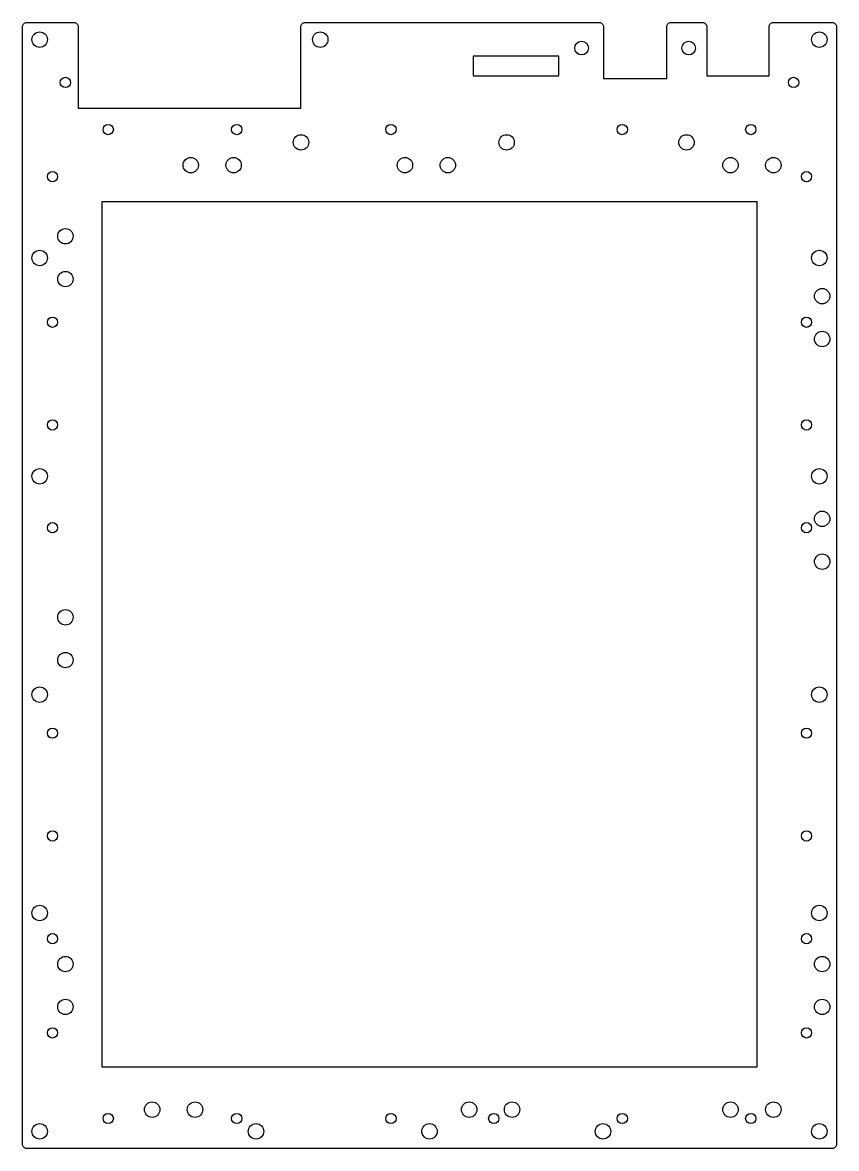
# Model space of a CAD drawing. Header units: millimetres. Extents: x -183 to 7, y -241 to 22.
import ezdxf

# ---------------------------------------------------------------- set-up
doc = ezdxf.new("R2010")
doc.units = ezdxf.units.MM
doc.layers.get('0').update_dxf_attribs({"linetype": 'CONTINUOUS'})

msp = doc.modelspace()

# ---------------------------------------------------------------- linework, layer by layer
msp.add_lwpolyline([(-9.01, 20.93, -0.414214), (-8.01, 21.93), (5.73, 21.93, -0.414214), (6.73, 20.93), (6.73, -240.07, -0.414214), (5.73, -241.07), (-182.27, -241.07, -0.414214), (-183.27, -240.07), (-183.27, 20.93, -0.414214), (-182.27, 21.93), (-171.27, 21.93, -0.414214), (-170.27, 20.93), (-170.27, 1.9), (-118.3, 1.9), (-118.3, 20.93, -0.414214), (-117.3, 21.93), (-48.65, 21.93, -0.414214), (-47.65, 20.93), (-47.65, 8.84), (-32.89, 8.84), (-32.89, 20.93, -0.414214), (-31.89, 21.93), (-24.54, 21.93, -0.414214), (-23.54, 20.93), (-23.54, 9.49), (-9.01, 9.49)], format="xyb", close=True)
for points in [[(-78.11, 14.03), (-78.11, 9.49), (-58.11, 9.49), (-58.11, 14.03)], [(-164.77, -221.97), (-11.77, -221.97), (-11.77, -19.97), (-164.77, -19.97)]]:
    msp.add_lwpolyline(points, close=True)
for centre, radius in [((-179.27, 17.93), 1.8), ((-113.77, 17.93), 1.8), ((2.73, 17.93), 1.8), ((-52.77, 15.97), 1.6), ((-27.77, 15.97), 1.6), ((-173.27, 7.93), 1.2), ((-3.27, 7.93), 1.2), ((-163.27, -3.07), 1.2), ((-133.27, -3.07), 1.2), ((-97.27, -3.07), 1.2), ((-43.27, -3.07), 1.2), ((-13.27, -3.07), 1.2), ((-118.27, -6.07), 1.8), ((-70.27, -6.07), 1.8), ((-28.27, -6.07), 1.8), ((-144, -11.4), 1.8), ((-134, -11.4), 1.8), ((-94, -11.4), 1.8), ((-84, -11.4), 1.8), ((-18, -11.4), 1.8), ((-8, -11.4), 1.8), ((-176.27, -14.07), 1.2), ((-0.27, -14.07), 1.2), ((-173.26, -28), 1.8), ((-179.27, -33.07), 1.8), ((2.73, -33.07), 1.8), ((-173.26, -38), 1.8), ((3.4, -42), 1.8), ((-176.27, -48.07), 1.2), ((-0.27, -48.07), 1.2), ((3.4, -52), 1.8), ((-176.27, -72.07), 1.2), ((-0.27, -72.07), 1.2), ((-179.27, -84.07), 1.8), ((2.73, -84.07), 1.8), ((3.4, -94), 1.8), ((-176.27, -96.07), 1.2), ((-0.27, -96.07), 1.2), ((3.4, -104), 1.8), ((-173.26, -117), 1.8), ((-173.26, -127), 1.8), ((-179.27, -135.07), 1.8), ((2.73, -135.07), 1.8), ((-176.27, -144.07), 1.2), ((-0.27, -144.07), 1.2), ((-176.27, -168.07), 1.2), ((-0.27, -168.07), 1.2), ((-179.27, -186.07), 1.8), ((2.73, -186.07), 1.8), ((-176.27, -192.07), 1.2), ((-0.27, -192.07), 1.2), ((-173.26, -198), 1.8), ((3.4, -198), 1.8), ((-173.26, -208), 1.8), ((3.4, -208), 1.8), ((-176.27, -214.07), 1.2), ((-0.27, -214.07), 1.2), ((-153, -232), 1.8), ((-143, -232), 1.8), ((-79, -232), 1.8), ((-69, -232), 1.8), ((-18, -232), 1.8), ((-8, -232), 1.8), ((-163.27, -234.07), 1.2), ((-133.27, -234.07), 1.2), ((-97.27, -234.07), 1.2), ((-73.27, -234.07), 1.2), ((-43.27, -234.07), 1.2), ((-13.27, -234.07), 1.2), ((-179.27, -237.07), 1.8), ((-128.77, -237.07), 1.8), ((-88.27, -237.07), 1.8), ((-47.77, -237.07), 1.8), ((2.73, -237.07), 1.8)]:
    msp.add_circle(centre, radius)

doc.saveas('drawing.dxf')
